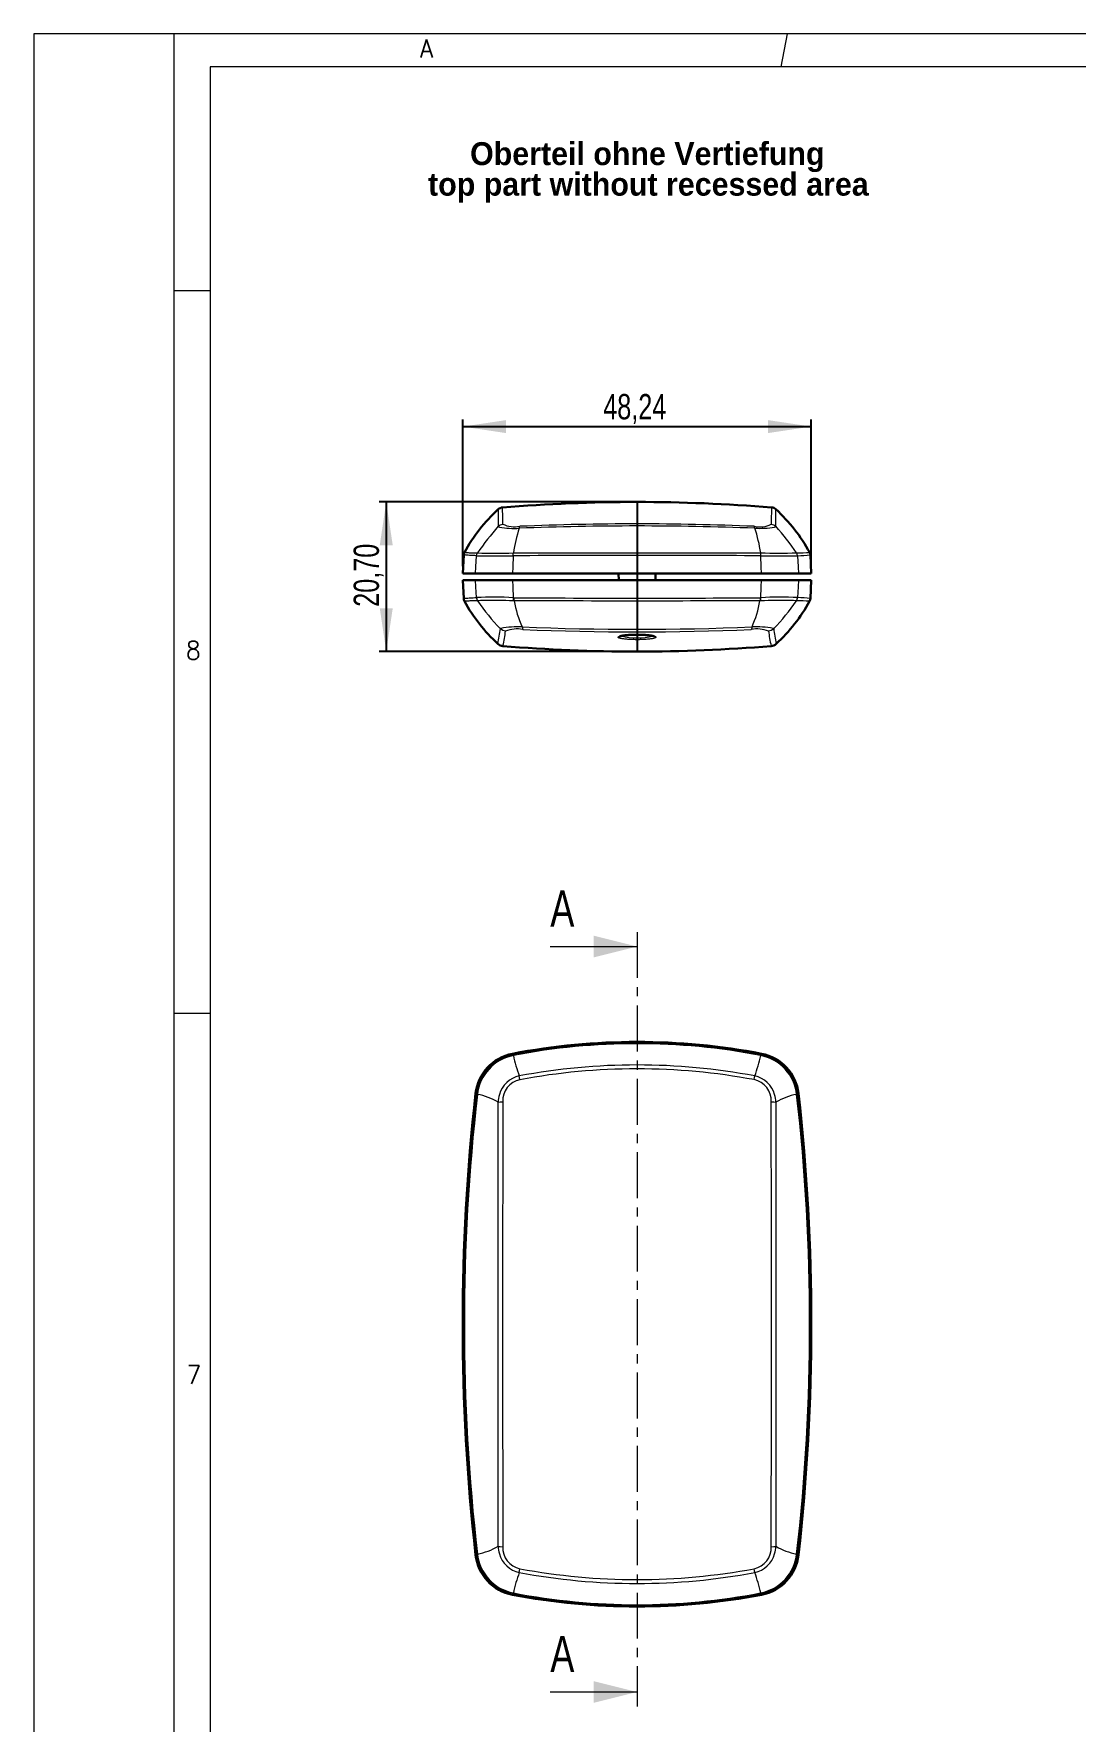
# Model space of a CAD drawing. Header units: millimetres. Extents: x 0 to 1188, y 0 to 841.
# Drawn here: x 0.4 to 144.5, y 607 to 840.6 of the extents above; entities that cross this region are included whole.
import ezdxf

# ---------------------------------------------------------------- set-up
doc = ezdxf.new("R2010")
doc.units = ezdxf.units.MM
doc.linetypes.add('SLD-Dicke-Dünne-Kette', pattern=[10.16, 6.35, -1.27, 1.27, -1.27])
doc.linetypes.add('SLD-Durchgehend', pattern=[0])
doc.styles.add('SLDTEXTSTYLE0', font='arialbd.ttf', dxfattribs={"width": 0.948})
doc.styles.add('SLDTEXTSTYLE2', font='simplex_.ttf', dxfattribs={"width": 0.95})
doc.styles.add('SLDTEXTSTYLE3', font='ARIALN.TTF', dxfattribs={"width": 0.87})
doc.dimstyles.new('SLDDIMSTYLE2', dxfattribs={"dimtxt": 3.5, "dimasz": 6, "dimexe": 0, "dimexo": 0.0625, "dimgap": 0.875, "dimtad": 1, "dimrnd": 1e-09, "dimzin": 12, "dimdsep": 46, "dimtxsty": 'SLDTEXTSTYLE3', "dimsah": 1, "dimcen": 0.09, "dimadec": 0, "dimazin": 3, "dimtfac": 1, "dimtofl": 0, "dimtmove": 0, "dimatfit": 3, "dimfxl": 0, "dimfrac": 2, "dimtolj": 1, "dimtzin": 12, "dimarcsym": 0})

# ---------------------------------------------------------------- blocks, each defined once
blk = doc.blocks.new('SW_NOTE_0')
at = {"color": 0, "char_height": 3.175, "attachment_point": 2, "style": 'SLDTEXTSTYLE0'}
for s, insert in [('Oberteil ohne Vertiefung ', (25.4, 4.09)), ('top part without recessed area', (25.55, -0.14))]:
    blk.add_mtext(s, dxfattribs=dict(at, insert=insert))
blk = doc.blocks.new('_D_12')
for p, q in [((82.88, 775.8), (48.18, 775.8)), ((49.18, 775.8), (49.18, 755.1)), ((82.88, 755.1), (48.18, 755.1))]:
    blk.add_line(p, q)
for points in [[(49.18, 775.8), (48.28, 769.8), (50.08, 769.8)], [(49.18, 755.1), (50.08, 761.1), (48.28, 761.1)]]:
    blk.add_solid(points)
at = {"insert": (44.67, 761.29), "char_height": 3.5, "attachment_point": 1, "rotation": 90, "style": 'SLDTEXTSTYLE3'}
blk.add_mtext('20,70', dxfattribs=at)
blk = doc.blocks.new('_D_13')
for p, q in [((59.77, 766.91), (59.77, 787.23)), ((108, 766.91), (108, 787.23)), ((59.77, 786.23), (108, 786.23))]:
    blk.add_line(p, q)
for points in [[(59.77, 786.23), (65.77, 785.33), (65.77, 787.13)], [(108, 786.23), (102, 787.13), (102, 785.33)]]:
    blk.add_solid(points)
at = {"insert": (79.21, 790.74), "char_height": 3.5, "attachment_point": 1, "style": 'SLDTEXTSTYLE3'}
blk.add_mtext('48,24', dxfattribs=at)

msp = doc.modelspace()

# ---------------------------------------------------------------- linework, layer by layer
at = {"color": 7, "linetype": 'SLD-Durchgehend', "lineweight": 0}
for p, q in [((1188.499, 840.6), (0.399, 840.6)), ((0.399, 840.6), (0.399, 0.4)), ((19.799, 840.6), (19.799, 0.4)), ((103.834, 836), (104.722, 840.6)), ((1183.799, 836), (24.799, 836)), ((24.799, 836), (24.799, 5)), ((24.799, 805), (19.799, 805)), ((61.655, 762.568), (61.66, 762.568)), ((66.761, 762.547), (66.845, 762.545)), ((100.923, 762.545), (101.007, 762.546)), ((106.108, 762.568), (106.114, 762.568)), ((71.884, 714.27), (83.884, 714.27)), ((24.799, 705), (19.799, 705)), ((71.884, 611.099), (83.884, 611.099))]:
    msp.add_line(p, q, dxfattribs=at)
msp.add_line((83.884, 775.799), (83.884, 755.099))
at = {"color": 7, "linetype": 'SLD-Durchgehend', "lineweight": 30}
for p, q in [((59.901, 768.489), (59.766, 765.909)), ((108.003, 765.909), (107.868, 768.489)), ((59.766, 765.909), (61.545, 765.909)), ((59.766, 764.989), (59.9, 762.434)), ((59.766, 764.989), (61.545, 764.989)), ((61.545, 765.909), (66.638, 765.909)), ((61.545, 764.989), (66.638, 764.989)), ((66.638, 765.909), (101.131, 765.909)), ((66.638, 764.989), (101.131, 764.989)), ((81.341, 765.909), (81.35, 764.989)), ((86.419, 764.989), (86.427, 765.909)), ((101.131, 765.909), (106.224, 765.909)), ((101.131, 764.989), (106.224, 764.989)), ((106.224, 765.909), (108.003, 765.909)), ((106.224, 764.989), (108.003, 764.989)), ((107.869, 762.434), (108.003, 764.989)), ((64.636, 756.148), (64.636, 756.148)), ((103.133, 756.148), (103.132, 756.148))]:
    msp.add_line(p, q, dxfattribs=at)
at = {"color": 7, "linetype": 'SLD-Dicke-Dünne-Kette', "lineweight": 0}
msp.add_line((83.884, 716.27), (83.884, 609.099), dxfattribs=at)
at = {"color": 7, "linetype": 'SLD-Durchgehend', "lineweight": 0, "flags": 128}
for points in [[(64.666, 772.431), (64.96, 772.643), (65.311, 772.737)], [(67.582, 772.165), (67.619, 772.338), (67.666, 772.433)], [(100.187, 772.165), (100.15, 772.338), (100.103, 772.432)], [(102.458, 772.737), (102.809, 772.643), (103.103, 772.431)], [(61.662, 768.358), (61.435, 768.368), (61.223, 768.378), (61.028, 768.389), (60.848, 768.4), (60.683, 768.412), (60.534, 768.423), (60.401, 768.434), (60.284, 768.445), (60.182, 768.455), (60.096, 768.465), (60.026, 768.473), (59.972, 768.48), (59.933, 768.485), (59.909, 768.488), (59.901, 768.489), (59.901, 768.489)], [(59.991, 768.809), (59.991, 768.809), (60, 768.808), (60.024, 768.807), (60.065, 768.804), (60.121, 768.801), (60.193, 768.797), (60.282, 768.792), (60.387, 768.787), (60.507, 768.782), (60.644, 768.777), (60.796, 768.772), (60.965, 768.767), (61.149, 768.763), (61.349, 768.758), (61.565, 768.754), (61.797, 768.75)], [(61.662, 768.358), (61.702, 768.564), (61.797, 768.75)], [(66.746, 768.353), (66.753, 768.562), (66.771, 768.75)], [(101.007, 768.353), (99.893, 768.36), (98.776, 768.365), (97.656, 768.371), (96.535, 768.376), (95.412, 768.381), (94.287, 768.386), (93.16, 768.39), (92.032, 768.394), (90.903, 768.397), (89.773, 768.4), (88.624, 768.402), (87.475, 768.404), (86.325, 768.406), (85.174, 768.407), (84.024, 768.408), (82.873, 768.407), (81.721, 768.407), (80.57, 768.405), (79.42, 768.404), (78.27, 768.401), (77.122, 768.398), (75.974, 768.395), (74.827, 768.391), (73.682, 768.387), (72.539, 768.382), (71.379, 768.377), (70.221, 768.372), (69.065, 768.366), (67.912, 768.36), (66.761, 768.353)], [(66.785, 768.75), (67.916, 768.753), (69.049, 768.755), (70.184, 768.757), (71.322, 768.759), (72.462, 768.761), (73.603, 768.763), (74.747, 768.765), (75.891, 768.767), (77.037, 768.768), (78.184, 768.769), (79.351, 768.77), (80.519, 768.771), (81.687, 768.772), (82.855, 768.772), (84.024, 768.772), (85.155, 768.772), (86.287, 768.771), (87.418, 768.771), (88.548, 768.77), (89.678, 768.769), (90.806, 768.768), (91.934, 768.766), (93.06, 768.765), (94.186, 768.763), (95.309, 768.761), (96.448, 768.759), (97.585, 768.757), (98.721, 768.755), (99.853, 768.753), (100.983, 768.75)], [(101.007, 768.353), (101.001, 768.562), (100.983, 768.75)], [(106.107, 768.358), (106.067, 768.564), (105.972, 768.75)], [(61.545, 765.909), (61.589, 766.838), (61.662, 768.358)], [(66.761, 768.353), (66.685, 766.838), (66.638, 765.909)], [(101.131, 765.909), (101.084, 766.838), (101.007, 768.353)], [(106.107, 768.358), (106.179, 766.838), (106.224, 765.909)], [(61.66, 762.568), (61.59, 764.054), (61.545, 764.989)], [(66.638, 764.989), (66.685, 764.054), (66.761, 762.547)], [(101.007, 762.546), (101.084, 764.054), (101.131, 764.989)], [(106.224, 764.989), (106.179, 764.054), (106.108, 762.568)], [(59.901, 762.434), (59.9, 762.434), (59.912, 762.436), (59.942, 762.44), (59.989, 762.446), (60.053, 762.454), (60.135, 762.463), (60.234, 762.474), (60.35, 762.485), (60.484, 762.497), (60.636, 762.509), (60.804, 762.521), (60.991, 762.533), (61.195, 762.545), (61.416, 762.557), (61.655, 762.568)], [(61.809, 762.118), (61.566, 762.114), (61.34, 762.11), (61.131, 762.106), (60.94, 762.102), (60.766, 762.097), (60.61, 762.092), (60.472, 762.088), (60.351, 762.083), (60.249, 762.078), (60.164, 762.074), (60.097, 762.071), (60.049, 762.068), (60.018, 762.066), (60.005, 762.065), (60.006, 762.065)], [(61.655, 762.568), (61.701, 762.332), (61.809, 762.118)], [(61.816, 762.118), (61.809, 762.118), (61.809, 762.118)], [(66.869, 762.11), (66.869, 762.11), (66.775, 762.11)], [(66.845, 762.545), (68.019, 762.538), (69.196, 762.531), (70.375, 762.525), (71.557, 762.519), (72.74, 762.513), (73.925, 762.508), (75.113, 762.503), (76.301, 762.499), (77.491, 762.495), (78.682, 762.492), (79.894, 762.489), (81.107, 762.488), (82.321, 762.486), (83.534, 762.486), (84.748, 762.486), (85.828, 762.487), (86.907, 762.489), (87.987, 762.49), (89.065, 762.493), (90.143, 762.496), (91.22, 762.499), (92.296, 762.502), (93.37, 762.506), (94.444, 762.511), (95.516, 762.516), (96.601, 762.521), (97.685, 762.526), (98.766, 762.532), (99.846, 762.538), (100.923, 762.545)], [(66.845, 762.545), (66.851, 762.318), (66.869, 762.11)], [(100.899, 762.11), (99.838, 762.107), (98.776, 762.105), (97.711, 762.103), (96.644, 762.101), (95.576, 762.099), (94.506, 762.098), (93.434, 762.096), (92.361, 762.094), (91.287, 762.093), (90.212, 762.092), (89.12, 762.09), (88.027, 762.09), (86.934, 762.089), (85.841, 762.088), (84.747, 762.088), (83.556, 762.088), (82.364, 762.088), (81.173, 762.088), (79.982, 762.089), (78.792, 762.09), (77.602, 762.091), (76.414, 762.093), (75.227, 762.094), (74.042, 762.096), (72.858, 762.098), (71.656, 762.1), (70.455, 762.102), (69.257, 762.105), (68.062, 762.107), (66.869, 762.11)], [(100.923, 762.545), (100.916, 762.317), (100.899, 762.11)], [(100.993, 762.11), (100.899, 762.11), (100.899, 762.11)], [(105.959, 762.118), (105.959, 762.118), (105.953, 762.118)], [(105.959, 762.118), (106.068, 762.332), (106.114, 762.568)], [(65.69, 757.921), (65.303, 758.021), (64.975, 758.246)], [(67.973, 758.496), (68.016, 758.27), (68.074, 758.151)], [(83.884, 757.427), (84.059, 757.426), (84.234, 757.424), (84.407, 757.42), (84.578, 757.415), (84.745, 757.408), (84.909, 757.4), (85.068, 757.39), (85.222, 757.379), (85.37, 757.366), (85.51, 757.353), (85.644, 757.338), (85.77, 757.322), (85.888, 757.304), (85.997, 757.286), (86.096, 757.267), (86.186, 757.247), (86.266, 757.226), (86.334, 757.205), (86.392, 757.183), (86.438, 757.161), (86.473, 757.138), (86.496, 757.114), (86.506, 757.091), (86.505, 757.068), (86.492, 757.044), (86.467, 757.021), (86.43, 756.998), (86.38, 756.975), (86.32, 756.953), (86.248, 756.932), (86.165, 756.911), (86.072, 756.891), (85.968, 756.872), (85.854, 756.854), (85.732, 756.836), (85.602, 756.821), (85.463, 756.806), (85.317, 756.792), (85.165, 756.78), (85.007, 756.77), (84.845, 756.76), (84.678, 756.753), (84.507, 756.746), (84.334, 756.741), (84.159, 756.738), (83.978, 756.737), (83.796, 756.737), (83.615, 756.738), (83.441, 756.741), (83.269, 756.746), (83.099, 756.752), (82.933, 756.76), (82.771, 756.769), (82.615, 756.779), (82.464, 756.791), (82.32, 756.804), (82.182, 756.819), (82.053, 756.834), (81.931, 756.851), (81.818, 756.869), (81.714, 756.888), (81.62, 756.907), (81.537, 756.927), (81.463, 756.949), (81.401, 756.97), (81.349, 756.993), (81.309, 757.015), (81.281, 757.038), (81.265, 757.062), (81.261, 757.085), (81.269, 757.109), (81.289, 757.132), (81.321, 757.155), (81.365, 757.178), (81.42, 757.2), (81.488, 757.222), (81.566, 757.243), (81.654, 757.264), (81.753, 757.283), (81.862, 757.302), (81.981, 757.319), (82.108, 757.336), (82.244, 757.351), (82.386, 757.365), (82.535, 757.378), (82.691, 757.389), (82.852, 757.399), (83.017, 757.408), (83.185, 757.415), (83.357, 757.42), (83.532, 757.424), (83.708, 757.426), (83.884, 757.427)], [(99.795, 758.497), (99.752, 758.27), (99.694, 758.152)], [(102.794, 758.246), (102.465, 758.021), (102.079, 757.921)], [(102.448, 755.849), (102.448, 755.849), (102.448, 755.853), (102.446, 755.863), (102.443, 755.879), (102.438, 755.903)], [(66.638, 699.436), (66.685, 699.395), (66.761, 699.329)], [(66.771, 699.189), (66.753, 699.286), (66.746, 699.326)], [(100.983, 699.192), (101.001, 699.288), (101.007, 699.329)], [(101.007, 699.329), (101.084, 699.395), (101.131, 699.436)], [(67.666, 695.844), (67.619, 696.122), (67.582, 696.36)], [(100.102, 695.847), (100.149, 696.124), (100.186, 696.363)], [(61.662, 693.823), (61.589, 693.891), (61.545, 693.933)], [(61.797, 693.809), (61.702, 693.819), (61.662, 693.823)], [(105.972, 693.81), (106.067, 693.819), (106.107, 693.823)], [(106.224, 693.933), (106.179, 693.891), (106.107, 693.823)], [(64.666, 692.735), (64.96, 692.767), (65.311, 692.781)], [(64.666, 631.257), (64.666, 633.038), (64.666, 634.822), (64.667, 636.608), (64.667, 638.395), (64.668, 640.185), (64.669, 641.976), (64.67, 643.769), (64.67, 645.563), (64.671, 647.367), (64.672, 649.172), (64.673, 650.978), (64.674, 652.785), (64.674, 654.444), (64.675, 656.102), (64.675, 657.762), (64.676, 659.421), (64.676, 661.081), (64.676, 662.741), (64.676, 664.4), (64.675, 666.06), (64.675, 667.727), (64.674, 669.393), (64.674, 671.059), (64.673, 672.724), (64.672, 674.396), (64.671, 676.068), (64.671, 677.739), (64.67, 679.408), (64.669, 681.076), (64.668, 682.743), (64.668, 684.409), (64.667, 686.073), (64.667, 687.743), (64.666, 689.411), (64.666, 691.077), (64.666, 692.741)], [(65.311, 692.781), (65.31, 691.122), (65.308, 689.46), (65.306, 687.797), (65.303, 686.132), (65.3, 684.466), (65.297, 682.798), (65.294, 681.129), (65.291, 679.458), (65.288, 677.779), (65.285, 676.099), (65.282, 674.419), (65.279, 672.737), (65.276, 671.077), (65.274, 669.416), (65.272, 667.755), (65.271, 666.094), (65.27, 664.432), (65.269, 662.77), (65.269, 661.108), (65.27, 659.447), (65.271, 657.778), (65.273, 656.11), (65.274, 654.442), (65.277, 652.774), (65.279, 650.973), (65.282, 649.173), (65.286, 647.373), (65.289, 645.575), (65.292, 643.778), (65.296, 641.982), (65.299, 640.188), (65.302, 638.396), (65.305, 636.597), (65.308, 634.799), (65.31, 633.004), (65.311, 631.211)], [(102.458, 631.214), (102.459, 632.997), (102.461, 634.783), (102.463, 636.572), (102.466, 638.362), (102.469, 640.153), (102.472, 641.947), (102.476, 643.742), (102.479, 645.539), (102.483, 647.345), (102.486, 649.153), (102.489, 650.962), (102.492, 652.771), (102.494, 654.432), (102.496, 656.093), (102.497, 657.755), (102.499, 659.417), (102.499, 661.079), (102.499, 662.741), (102.499, 664.403), (102.498, 666.065), (102.496, 667.734), (102.494, 669.402), (102.492, 671.07), (102.49, 672.737), (102.487, 674.412), (102.484, 676.087), (102.481, 677.76), (102.478, 679.433), (102.474, 681.104), (102.471, 682.774), (102.468, 684.443), (102.465, 686.11), (102.463, 687.783), (102.46, 689.454), (102.459, 691.123), (102.458, 692.79)], [(102.458, 692.79), (102.809, 692.773), (103.103, 692.738)], [(103.103, 692.744), (103.102, 691.087), (103.102, 689.427), (103.102, 687.766), (103.101, 686.103), (103.101, 684.439), (103.1, 682.773), (103.099, 681.105), (103.099, 679.436), (103.098, 677.76), (103.097, 676.082), (103.096, 674.403), (103.096, 672.724), (103.095, 671.066), (103.094, 669.407), (103.094, 667.748), (103.093, 666.089), (103.093, 664.429), (103.093, 662.769), (103.093, 661.109), (103.093, 659.449), (103.093, 657.782), (103.094, 656.115), (103.094, 654.448), (103.095, 652.782), (103.096, 650.984), (103.096, 649.186), (103.097, 647.39), (103.098, 645.594), (103.099, 643.8), (103.1, 642.008), (103.1, 640.216), (103.101, 638.427), (103.102, 636.631), (103.102, 634.836), (103.102, 633.044), (103.103, 631.253)], [(64.666, 631.257), (64.96, 631.225), (65.311, 631.211)], [(102.458, 631.211), (102.809, 631.225), (103.103, 631.256)], [(61.545, 630.064), (61.589, 630.106), (61.662, 630.175)], [(61.662, 630.175), (61.702, 630.179), (61.797, 630.188)], [(106.107, 630.175), (106.067, 630.178), (105.972, 630.188)], [(106.107, 630.175), (106.179, 630.106), (106.224, 630.064)], [(67.582, 627.637), (67.619, 627.876), (67.666, 628.154)], [(100.187, 627.635), (100.15, 627.874), (100.103, 628.151)], [(66.761, 624.669), (66.685, 624.602), (66.638, 624.562)], [(66.746, 624.672), (66.753, 624.712), (66.771, 624.808)], [(101.007, 624.669), (101.001, 624.709), (100.983, 624.806)], [(101.131, 624.562), (101.084, 624.602), (101.007, 624.669)]]:
    msp.add_lwpolyline(points, dxfattribs=at)
at = {"color": 7, "linetype": 'SLD-Durchgehend', "lineweight": 30, "flags": 128}
msp.add_lwpolyline([(81.48, 757.196), (81.48, 757.196), (81.482, 757.197), (81.487, 757.2), (81.496, 757.204), (81.51, 757.209), (81.527, 757.216), (81.55, 757.223), (81.576, 757.232), (81.607, 757.24), (81.643, 757.25), (81.683, 757.259), (81.728, 757.269), (81.777, 757.279), (81.831, 757.289), (81.888, 757.299), (81.949, 757.308), (82.014, 757.318), (82.082, 757.327), (82.152, 757.336), (82.226, 757.344), (82.303, 757.353), (82.383, 757.361), (82.467, 757.368), (82.552, 757.375), (82.64, 757.382), (82.73, 757.388), (82.822, 757.394), (82.916, 757.399), (83.01, 757.404), (83.107, 757.408), (83.205, 757.412), (83.305, 757.415), (83.405, 757.418), (83.506, 757.42), (83.608, 757.422), (83.71, 757.423), (83.813, 757.424), (83.884, 757.424), (83.938, 757.424), (84.04, 757.424), (84.142, 757.422), (84.244, 757.421), (84.345, 757.419), (84.445, 757.416), (84.544, 757.413), (84.643, 757.409), (84.74, 757.405), (84.836, 757.4), (84.93, 757.395), (85.021, 757.389), (85.111, 757.383), (85.2, 757.377), (85.286, 757.369), (85.37, 757.362), (85.451, 757.354), (85.529, 757.346), (85.604, 757.337), (85.676, 757.328), (85.745, 757.319), (85.81, 757.31), (85.872, 757.3), (85.93, 757.29), (85.985, 757.28), (86.036, 757.27), (86.083, 757.26), (86.125, 757.25), (86.162, 757.24), (86.195, 757.231), (86.222, 757.223), (86.245, 757.215), (86.263, 757.208), (86.276, 757.202), (86.284, 757.198), (86.288, 757.196), (86.288, 757.196)], dxfattribs=at)
at = {"color": 7, "linetype": 'SLD-Durchgehend', "lineweight": 30}
for centre, radius, start, end in [((83.884, 545.799), 230, 85.3577, 94.6423), ((80.14, 757.841), 22.94, 132.38688, 151.43721), ((65.35, 774.047), 1, 94.64213, 132.47841), ((102.418, 774.047), 1, 47.52162, 85.35891), ((87.628, 757.841), 22.94, 28.5619, 47.61217), ((60.65, 768.45), 0.75, 151.40947, 177.00241), ((107.119, 768.45), 0.75, 2.99765, 28.59053), ((60.736, 762.473), 0.838, 182.67167, 209.15139), ((80.141, 773.057), 22.941, 208.6296, 227.47947), ((87.628, 773.057), 22.941, 312.51969, 331.36937), ((107.037, 762.47), 0.833, 330.87676, 357.51056), ((65.414, 756.995), 1.15, 227.45652, 265.37056), ((83.884, 985.099), 230, 265.37057, 274.62943), ((102.355, 756.995), 1.15, 274.62944, 312.54336), ((83.884, 609.099), 91.969, 79.19153, 100.80847), ((67.821, 693.233), 6.315, 100.79793, 173.6325), ((99.948, 693.233), 6.315, 6.3675, 79.20209), ((347.234, 661.999), 287.469, 173.62194, 186.37806), ((-179.466, 661.999), 287.469, 353.62194, 6.37806), ((67.821, 630.765), 6.315, 186.36742, 259.20219), ((99.948, 630.765), 6.315, 280.79785, 353.63253), ((83.884, 714.899), 91.969, 259.19153, 280.80847)]:
    msp.add_arc(centre, radius, start, end, dxfattribs=at)
at = {"color": 7, "linetype": 'SLD-Durchgehend', "lineweight": 0}
for centre, radius, start, end in [((280.688, 772.697), 216.022, 179.44649, 180.07054), ((0.61, 772.725), 64.701, 0.01026, 2.05268), ((167.168, 772.725), 64.71, 177.94746, 179.98922), ((-112.991, 772.697), 216.094, 359.92946, 0.55343), ((97.904, 743.574), 44.018, 139.03554, 145.11241), ((64.941, 772.714), 0.394, 225.76447, 255.59661), ((66.89, 783.333), 11.189, 259.45791, 273.5454), ((66.926, 775.977), 3.62, 243.5018, 281.798), ((86.058, 765.978), 19.485, 161.48386, 171.81897), ((83.873, 341.977), 430.497, 87.82815, 92.16904), ((83.879, 372.459), 400.302, 87.67717, 92.32115), ((100.873, 775.733), 3.389, 256.87072, 297.87833), ((100.862, 783.585), 11.44, 266.60786, 280.39201), ((81.752, 765.98), 19.443, 8.19222, 18.54787), ((102.821, 772.726), 0.407, 284.8891, 313.7671), ((70.09, 743.745), 43.735, 34.87205, 40.98777), ((64.283, 857.667), 88.952, 268.39856, 271.60319), ((103.486, 861.739), 93.022, 268.46649, 271.53118), ((105.831, 800.799), 32.049, 270.2512, 273.4808), ((105.636, 786.48), 18.128, 271.48691, 277.06906), ((64.285, 862.783), 94.462, 268.40843, 271.4926), ((103.481, 867.672), 99.349, 268.5819, 271.51464), ((64.007, 714.537), 48.088, 86.71664, 92.79708), ((62.526, 762.615), 0.867, 183.09692, 214.98536), ((88.502, 780.712), 32.531, 214.86281, 223.67992), ((63.258, 748.759), 13.436, 92.72284, 96.16143), ((62.983, 660.153), 102.028, 87.86969, 90.20375), ((70.657, 762.452), 3.897, 178.60907, 185.02901), ((83.487, 765.201), 16.903, 190.53862, 203.37194), ((84.279, 765.21), 16.907, 336.60224, 349.432), ((97.112, 762.451), 3.896, 354.98171, 1.40096), ((104.818, 658.276), 103.904, 89.81492, 92.10967), ((103.774, 711.928), 50.694, 87.36059, 93.12822), ((79.175, 780.789), 32.65, 316.33342, 325.11796), ((104.462, 748.198), 14, 83.88983, 87.16857), ((105.242, 762.615), 0.867, 325.01355, 356.90288), ((105.802, 725.549), 36.569, 86.92455, 89.75373), ((105.625, 744.613), 17.961, 82.8295, 88.44285), ((-65.771, 778.469), 132.301, 350.3119, 351.20739), ((65.161, 758.048), 0.272, 113.73713, 133.21588), ((67.286, 747.007), 11.509, 86.58815, 101.19467), ((42.204, 761.061), 23.695, 347.4277, 352.38655), ((67.277, 753.943), 4.283, 79.26933, 111.74566), ((83.873, 1162.319), 404.136, 267.7451, 272.25763), ((83.88, 1129.89), 372.074, 267.56531, 272.43596), ((83.884, 766.272), 9.281, 256.23998, 283.76233), ((100.495, 753.984), 4.244, 68.08627, 100.87466), ((100.489, 747.134), 11.384, 78.71299, 93.49387), ((125.432, 761.037), 23.56, 187.59974, 192.5867), ((102.601, 758.039), 0.284, 47.13369, 65.80027), ((331.115, 794.342), 231.156, 188.98362, 189.49624), ((64.975, 756.137), 0.339, 168.48551, 178.11782), ((65.423, 757.05), 1.15, 227.25587, 265.36873), ((65.697, 755.81), 0.379, 165.68602, 174.00099), ((102.345, 757.05), 1.15, 274.63103, 312.74433), ((102.795, 756.137), 0.338, 1.87007, 11.52394), ((83.884, 608.941), 91.996, 79.27316, 100.72682), ((83.884, 610.171), 90.649, 79.12721, 100.87298), ((67.931, 693.131), 6.307, 100.82803, 173.70613), ((67.938, 693.121), 6.179, 100.88002, 173.60404), ((89.808, 704.257), 23.587, 192.40604, 199.55934), ((78.122, 704.229), 23.423, 340.37968, 347.57635), ((99.831, 693.121), 6.179, 6.39549, 79.12513), ((99.838, 693.131), 6.307, 6.29336, 79.17882), ((68.363, 692.79), 3.655, 102.34914, 164.41928), ((83.892, 609.542), 88.337, 79.3702, 100.64172), ((83.891, 608.23), 89.103, 79.51875, 100.49168), ((99.401, 692.789), 3.66, 15.6446, 77.63345), ((348.222, 661.999), 288.322, 173.66304, 186.33696), ((341.476, 661.999), 281.482, 173.51112, 186.48888), ((60.119, 684.959), 9.008, 59.69246, 79.26647), ((69.152, 692.503), 4.492, 163.60033, 177.03902), ((68.313, 692.91), 3.004, 102.42, 182.45422), ((99.467, 692.921), 2.993, 357.49302, 77.78178), ((98.265, 692.446), 4.847, 3.45727, 15.92298), ((107.653, 684.924), 9.042, 100.71579, 120.20771), ((-173.707, 661.999), 281.482, 353.51117, 6.48883), ((-180.454, 661.999), 288.322, 353.66309, 6.33691), ((60.118, 639.042), 9.011, 280.73709, 300.3052), ((69.503, 631.555), 4.846, 183.45406, 195.91043), ((68.301, 631.079), 2.993, 177.47598, 257.75862), ((99.455, 631.086), 3.005, 282.44518, 2.43763), ((98.384, 631.531), 4.726, 343.92074, 356.70278), ((107.652, 639.071), 9.04, 239.7901, 259.28774), ((67.931, 630.866), 6.307, 186.29373, 259.17284), ((67.938, 630.877), 6.179, 186.39608, 259.11985), ((68.366, 631.211), 3.659, 195.61715, 257.61877), ((99.404, 631.206), 3.656, 282.33389, 344.39236), ((99.831, 630.877), 6.179, 280.87494, 353.60447), ((99.838, 630.866), 6.307, 280.82211, 353.70647), ((89.801, 619.743), 23.58, 160.43934, 167.59499), ((83.892, 714.454), 88.335, 259.35799, 280.63009), ((83.891, 715.766), 89.102, 259.50819, 280.48302), ((78.114, 619.767), 23.431, 12.42477, 19.61887), ((83.884, 715.057), 91.996, 259.27318, 280.72685), ((83.884, 713.827), 90.649, 259.12704, 280.87278)]:
    msp.add_arc(centre, radius, start, end, dxfattribs=at)
for points in [[(83.884, 714.27), (77.884, 715.77), (77.884, 712.77)], [(83.884, 611.099), (77.884, 612.599), (77.884, 609.599)]]:
    msp.add_solid(points, dxfattribs=at)

# ---------------------------------------------------------------- block references
msp.add_blockref('SW_NOTE_0', (59.909, 821.507))

# ---------------------------------------------------------------- texts
at = {"color": 7, "linetype": 'Continuous', "lineweight": 0, "char_height": 2.5, "attachment_point": 1, "style": 'SLDTEXTSTYLE2'}
for s, insert in [('A', (53.847, 839.791)), ('8', (21.455, 756.516)), ('7', (21.537, 656.269))]:
    msp.add_mtext(s, dxfattribs=dict(at, insert=insert))
at = {"color": 7, "linetype": 'Continuous', "char_height": 5, "attachment_point": 1, "style": 'SLDTEXTSTYLE3'}
for insert in [(71.884, 722.036), (71.884, 618.865)]:
    msp.add_mtext('A', dxfattribs=dict(at, insert=insert))

# ---------------------------------------------------------------- dimensions: what is measured, and where the dimension line sits
dim = msp.add_linear_dim(base=(108.003, 786.228), p1=(59.766, 765.909), p2=(108.003, 765.909), dimstyle='SLDDIMSTYLE2')
dim.commit()
dim.dimension.update_dxf_attribs({"geometry": '_D_13', "text_midpoint": (84.139, 786.228), "dimtype": 160})
dim = msp.add_linear_dim(base=(49.179, 755.099), p1=(83.884, 775.799), p2=(83.884, 755.099), angle=90, dimstyle='SLDDIMSTYLE2')
dim.commit()
dim.dimension.update_dxf_attribs({"geometry": '_D_12', "text_midpoint": (49.179, 766.218), "dimtype": 160})

doc.saveas('drawing.dxf')
